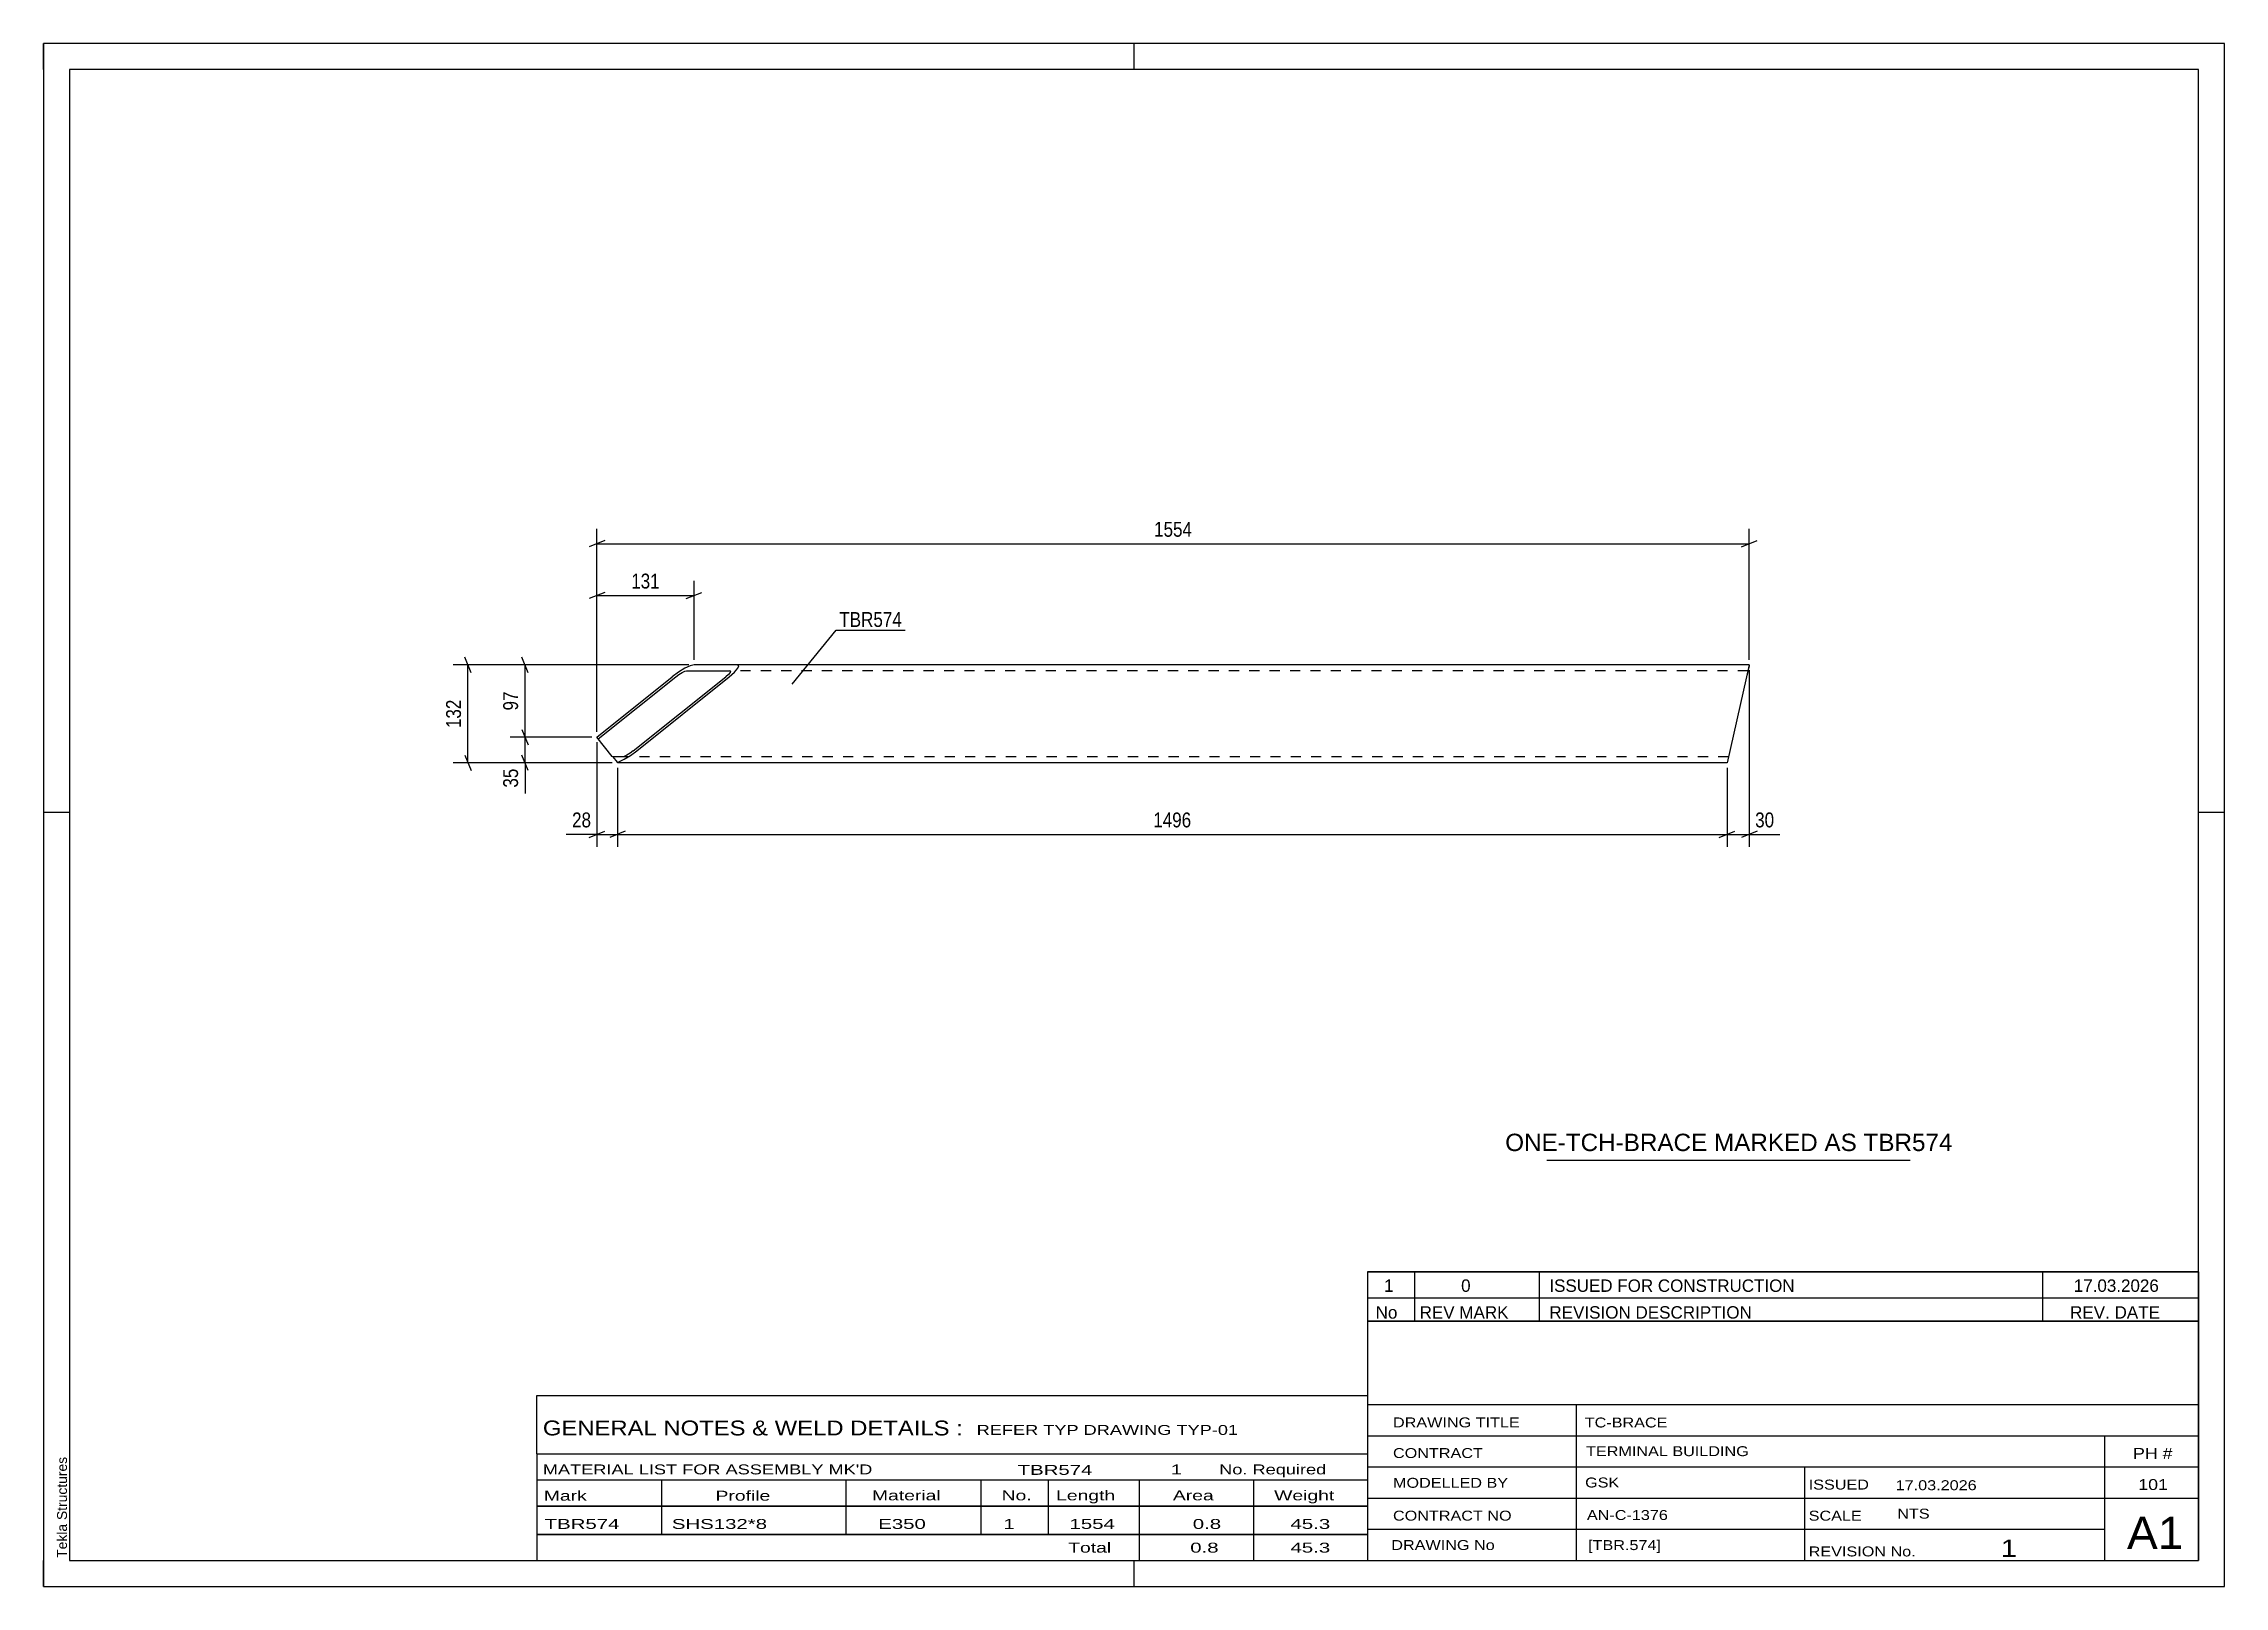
# Paper-space layout 'Layout1' of a CAD drawing. Header units: millimetres. Extents: x 0 to 420, y 0 to 297.
# The model-space entities are those that its viewports show. They can reach past a viewport. Long polylines and large blocks are cut down to what shows.
import ezdxf

# ---------------------------------------------------------------- set-up
doc = ezdxf.new("R2010")
doc.units = ezdxf.units.MM
doc.linetypes.add('DXK_LINE_DOT2', pattern=[3.9198, 1.9599, -1.9599])
doc.layers.add('Viewport layer', color=7, linetype='Continuous', plot=False)
doc.styles.add('Arial', font='ARIAL.TTF', dxfattribs={"height": 0.2})
doc.styles.add('Arial Narrow', font='ARIALN.TTF', dxfattribs={"height": 0.2})

# ---------------------------------------------------------------- blocks, each defined once
blk = doc.blocks.new('Unknown-582664468-1161')
at = {"color": 5, "linetype": 'Continuous'}
for p, q in [((420, 297), (0, 297)), ((0, 297), (0, 0)), ((0, 292), (0, 297)), ((210, 292), (210, 297)), ((420, 0), (420, 297)), ((415, 292), (5, 292)), ((5, 292), (5, 5)), ((415, 5), (415, 292)), ((5, 149), (0, 149)), ((420, 149), (415, 149)), ((0, 0), (0, 5)), ((5, 5), (415, 5)), ((210, 0), (210, 5)), ((0, 0), (420, 0))]:
    blk.add_line(p, q, dxfattribs=at)
at = {"color": 174, "linetype": 'Continuous', "style": 'Arial'}
blk.add_text('Tekla Structures', height=1.9102, rotation=90, dxfattribs=at).set_placement((4.5, 5.5))
blk = doc.blocks.new('Part-582664468-1616 - 1615')
at = {"color": 2, "linetype": 'Continuous'}
for p, q in [((123.49, 176.74), (122.27, 175.99)), ((124.54, 177.23), (123.49, 176.74)), ((125.27, 177.4), (124.54, 177.23)), ((328.5, 177.4), (125.27, 177.4)), ((133.06, 175.99), (133.69, 176.74)), ((133.88, 177.23), (133.59, 177.4)), ((133.69, 176.74), (133.88, 177.23)), ((328.5, 177.4), (327.98, 175.12)), ((106.56, 163.49), (121.08, 175.12)), ((106.82, 163.17), (121.75, 175.12)), ((113.55, 160.83), (131.4, 175.12)), ((114.22, 160.83), (132.06, 175.12)), ((122.27, 175.99), (121.08, 175.12)), ((121.75, 175.12), (122.34, 175.56)), ((122.34, 175.56), (122.95, 175.93)), ((122.95, 175.93), (123.48, 176.17)), ((123.48, 176.17), (123.84, 176.26)), ((123.84, 176.26), (132.16, 176.26)), ((131.89, 175.56), (131.4, 175.12)), ((132.21, 175.93), (131.89, 175.56)), ((132.06, 175.12), (133.06, 175.99)), ((132.16, 176.26), (132.31, 176.17)), ((132.31, 176.17), (132.21, 175.93)), ((327.98, 175.12), (324.21, 158.55)), ((109.53, 159.78), (106.56, 163.49)), ((109.6, 159.69), (109.53, 159.78)), ((109.6, 159.69), (110.44, 158.65)), ((111.46, 159.69), (109.6, 159.69)), ((111.82, 159.78), (111.46, 159.69)), ((111.81, 159.22), (113.02, 159.96)), ((112.35, 160.03), (111.82, 159.78)), ((112.95, 160.4), (112.35, 160.03)), ((113.55, 160.83), (112.95, 160.4)), ((113.02, 159.96), (114.22, 160.83)), ((110.44, 158.65), (110.76, 158.72)), ((110.52, 158.55), (110.44, 158.65)), ((324.21, 158.55), (110.52, 158.55)), ((110.76, 158.72), (111.81, 159.22))]:
    blk.add_line(p, q, dxfattribs=at)
at = {"color": 7, "linetype": 'DXK_LINE_DOT2'}
for p, q in [((328.46, 177.23), (327.98, 175.12)), ((328.24, 176.26), (132.16, 176.26)), ((324.47, 159.69), (111.46, 159.69)), ((324.47, 159.69), (324.49, 159.78)), ((110.52, 158.55), (110.44, 158.65))]:
    blk.add_line(p, q, dxfattribs=at)
blk = doc.blocks.new('StraightDimension-582664468-2394 - 1615')
at = {"color": 7, "linetype": 'Continuous'}
for p, q in [((124.27, 177.4), (89.87, 177.4)), ((93.32, 175.9), (92.12, 178.9)), ((92.72, 163.49), (92.72, 177.4)), ((92.12, 164.99), (93.32, 161.99)), ((105.56, 163.49), (89.87, 163.49))]:
    blk.add_line(p, q, dxfattribs=at)
at = {"color": 0}
blk.add_wipeout([(91.97, 172.88), (87.77, 172.88), (87.77, 168.02), (91.97, 168.02)], dxfattribs=at)
at = {"color": 3, "style": 'Arial Narrow'}
blk.add_text('97', height=2.863, rotation=90.0002, dxfattribs=at).set_placement((91.37, 168.62))
blk = doc.blocks.new('StraightDimension-582664468-2591 - 1615')
at = {"color": 7, "linetype": 'Continuous'}
for p, q in [((124.27, 177.4), (78.88, 177.4)), ((82.33, 175.9), (81.13, 178.9)), ((81.73, 158.55), (81.73, 177.4)), ((81.13, 160.05), (82.33, 157.05)), ((109.52, 158.55), (78.88, 158.55))]:
    blk.add_line(p, q, dxfattribs=at)
at = {"color": 0}
blk.add_wipeout([(80.98, 171.32), (76.78, 171.32), (76.78, 164.63), (80.98, 164.63)], dxfattribs=at)
at = {"color": 3, "style": 'Arial Narrow'}
blk.add_text('132', height=2.863, rotation=90.0002, dxfattribs=at).set_placement((80.38, 165.23))
blk = doc.blocks.new('StraightDimension-582664468-2395 - 1615')
at = {"color": 7, "linetype": 'Continuous'}
for p, q in [((92.12, 164.99), (93.32, 161.99)), ((105.56, 163.49), (89.87, 163.49)), ((93.32, 157.05), (92.12, 160.05)), ((92.72, 158.55), (92.72, 163.49)), ((109.52, 158.55), (89.87, 158.55))]:
    blk.add_line(p, q, dxfattribs=at)
at = {"color": 0}
blk.add_wipeout([(91.97, 158.02), (87.77, 158.02), (87.77, 153.17), (91.97, 153.17)], dxfattribs=at)
at = {"color": 7, "linetype": 'Continuous'}
blk.add_line((92.72, 158.55), (92.72, 152.64), dxfattribs=at)
blk.add_line((92.72, 158.55), (92.72, 152.64), dxfattribs=at)
at = {"color": 3, "style": 'Arial Narrow'}
blk.add_text('35', height=2.863, rotation=90.0002, dxfattribs=at).set_placement((91.37, 153.77))
blk = doc.blocks.new('StraightDimension-582664468-2609 - 1615')
at = {"color": 7, "linetype": 'Continuous'}
for p, q in [((328.5, 176.4), (328.5, 142.37)), ((324.21, 157.55), (324.21, 142.37)), ((322.71, 144.17), (325.71, 145.37)), ((324.21, 144.77), (328.5, 144.77)), ((330, 145.37), (327, 144.17))]:
    blk.add_line(p, q, dxfattribs=at)
at = {"color": 0}
blk.add_wipeout([(333.88, 145.52), (333.88, 149.72), (329.03, 149.72), (329.03, 145.52)], dxfattribs=at)
at = {"color": 7, "linetype": 'Continuous'}
blk.add_line((328.5, 144.77), (334.41, 144.77), dxfattribs=at)
blk.add_line((328.5, 144.77), (334.41, 144.77), dxfattribs=at)
at = {"color": 3, "style": 'Arial Narrow'}
blk.add_text('30', height=2.863, dxfattribs=at).set_placement((329.63, 146.12))
blk = doc.blocks.new('StraightDimension-582664468-2610 - 1615')
at = {"color": 7, "linetype": 'Continuous'}
for p, q in [((110.52, 157.55), (110.52, 142.37)), ((324.21, 157.55), (324.21, 142.37)), ((112.02, 145.37), (109.02, 144.17)), ((110.52, 144.77), (324.21, 144.77)), ((322.71, 144.17), (325.71, 145.37))]:
    blk.add_line(p, q, dxfattribs=at)
at = {"color": 0}
blk.add_wipeout([(221.62, 145.52), (221.62, 149.72), (213.11, 149.72), (213.11, 145.52)], dxfattribs=at)
at = {"color": 3, "style": 'Arial Narrow'}
blk.add_text('1496', height=2.863, dxfattribs=at).set_placement((213.71, 146.12))
blk = doc.blocks.new('StraightDimension-582664468-2611 - 1615')
at = {"color": 7, "linetype": 'Continuous'}
for p, q in [((106.56, 162.49), (106.56, 142.37)), ((110.52, 157.55), (110.52, 142.37)), ((105.06, 144.17), (108.06, 145.37)), ((106.56, 144.77), (110.52, 144.77)), ((112.02, 145.37), (109.02, 144.17))]:
    blk.add_line(p, q, dxfattribs=at)
at = {"color": 0}
blk.add_wipeout([(106.03, 145.52), (106.03, 149.72), (101.18, 149.72), (101.18, 145.52)], dxfattribs=at)
at = {"color": 7, "linetype": 'Continuous'}
blk.add_line((106.56, 144.77), (100.65, 144.77), dxfattribs=at)
blk.add_line((106.56, 144.77), (100.65, 144.77), dxfattribs=at)
at = {"color": 3, "style": 'Arial Narrow'}
blk.add_text('28', height=2.863, dxfattribs=at).set_placement((101.78, 146.12))
blk = doc.blocks.new('StraightDimension-582664468-2654 - 1615')
at = {"color": 7, "linetype": 'Continuous'}
for p, q in [((106.56, 164.49), (106.56, 193.6)), ((125.27, 178.4), (125.27, 193.6)), ((108.06, 191.35), (105.06, 190.15)), ((106.56, 190.75), (125.27, 190.75)), ((123.77, 190.15), (126.77, 191.35))]:
    blk.add_line(p, q, dxfattribs=at)
at = {"color": 0}
blk.add_wipeout([(119.25, 191.5), (119.25, 195.7), (112.57, 195.7), (112.57, 191.5)], dxfattribs=at)
at = {"color": 3, "style": 'Arial Narrow'}
blk.add_text('131', height=2.863, dxfattribs=at).set_placement((113.17, 192.1))
blk = doc.blocks.new('StraightDimension-582664468-2669 - 1615')
at = {"color": 7, "linetype": 'Continuous'}
for p, q in [((106.56, 164.49), (106.56, 203.57)), ((328.5, 178.4), (328.5, 203.57)), ((108.06, 201.32), (105.06, 200.12)), ((106.56, 200.72), (328.5, 200.72)), ((327, 200.12), (330, 201.32))]:
    blk.add_line(p, q, dxfattribs=at)
at = {"color": 0}
blk.add_wipeout([(221.79, 201.47), (221.79, 205.67), (213.27, 205.67), (213.27, 201.47)], dxfattribs=at)
at = {"color": 3, "style": 'Arial Narrow'}
blk.add_text('1554', height=2.863, dxfattribs=at).set_placement((213.87, 202.07))
blk = doc.blocks.new('Unknown-582664468-2739')
at = {"color": 7, "linetype": 'Continuous'}
blk.add_line((289.5, 82.05), (359.5, 82.05), dxfattribs=at)
at = {"color": 7, "style": 'Arial'}
blk.add_text('ONE-TCH-BRACE MARKED AS TBR574', height=3.3428, dxfattribs=at).set_placement((281.49, 83.8))
blk = doc.blocks.new('Unknown-582664468-2736')
at = {"color": 7, "linetype": 'Continuous'}
for p, q in [((255, 51.05), (255, 5)), ((255, 51.05), (415, 51.05)), ((415, 51), (415, 5)), ((255, 35), (415, 35)), ((295.14, 35), (295.14, 5)), ((255, 29), (415, 29)), ((397, 5.05), (397, 29.05)), ((255, 23), (415, 23)), ((339.14, 23), (339.14, 5)), ((255, 17), (415, 17)), ((255, 11), (397, 11)), ((255, 5), (415, 5))]:
    blk.add_line(p, q, dxfattribs=at)
at = {"color": 7, "style": 'Arial Narrow'}
for s, height, width, p in [('DRAWING TITLE', 1.9089, 1.425378, (259.88, 30.61)), ('TC-BRACE', 1.909, 1.425378, (296.81, 30.59)), ('CONTRACT', 1.909, 1.425378, (259.88, 24.71)), ('TERMINAL BUILDING', 1.9089, 1.425378, (297.06, 25.07)), ('MODELLED BY', 1.9089, 1.425378, (259.88, 18.98)), ('GSK', 1.909, 1.425378, (296.88, 19.04)), ('ISSUED', 1.909, 1.425378, (339.94, 18.64)), ('17.03.2026', 1.909, 1.425378, (356.69, 18.52)), ('CONTRACT NO', 1.9089, 1.425378, (259.88, 12.66)), ('AN-C-1376', 1.909, 1.425378, (297.23, 12.78)), ('SCALE', 1.909, 1.425378, (339.94, 12.65)), ('A1', 6.204, 1.25, (401.24, 7.2)), ('DRAWING No', 1.909, 1.425378, (259.56, 7)), ('[TBR.574]', 1.909, 1.425378, (297.46, 6.99)), ('1', 3.34, 1.5, (376.91, 5.68)), ('REVISION No.', 1.9089, 1.425378, (339.94, 5.77))]:
    blk.add_text(s, height=height, dxfattribs=dict(at, width=width)).set_placement(p)
at = {"color": 7, "linetype": 'Continuous', "style": 'Arial Narrow'}
for s, height, width, p in [('PH #', 2.1, 1.42538, (402.4, 24.55)), ('101', 2.1, 1.42538, (403.41, 18.55)), ('NTS', 1.909, 1.425378, (357, 13.05))]:
    blk.add_text(s, height=height, dxfattribs=dict(at, width=width)).set_placement(p)
blk = doc.blocks.new('Unknown-582664468-2737')
at = {"color": 7, "linetype": 'Continuous'}
for p, q in [((255, 60.55), (415, 60.55)), ((415, 60.55), (255, 60.55)), ((255, 60.55), (255, 55.55)), ((264, 60.55), (264, 55.55)), ((288, 60.55), (288, 55.55)), ((385, 60.55), (385, 55.55)), ((415, 60.55), (415, 55.55)), ((255, 55.55), (415, 55.55)), ((255, 55.55), (255, 51.05)), ((255, 55.55), (415, 55.55)), ((264, 55.55), (264, 51.05)), ((288, 55.55), (288, 51.05)), ((385, 55.55), (385, 51.05)), ((415, 55.55), (415, 51.05)), ((415, 51.05), (255, 51.05))]:
    blk.add_line(p, q, dxfattribs=at)
at = {"color": 7, "linetype": 'Continuous', "style": 'Arial Narrow'}
for s, height, width, p in [('1', 2.39, 1.196471, (258.16, 56.7)), ('0', 2.39, 1.196471, (273, 56.7)), ('ISSUED FOR CONSTRUCTION', 2.3861, 1.196471, (290, 56.7)), ('17.03.2026', 2.386, 1.196471, (391, 56.7)), ('No', 2.386, 1.2, (256.54, 51.55)), ('REV MARK', 2.386, 1.2, (265, 51.55)), ('REVISION DESCRIPTION', 2.3861, 1.2, (290, 51.55)), ('REV. DATE', 2.386, 1.2, (390.28, 51.55))]:
    blk.add_text(s, height=height, dxfattribs=dict(at, width=width)).set_placement(p)
blk = doc.blocks.new('Unknown-582664468-2738')
at = {"color": 7, "linetype": 'Continuous'}
for p, q in [((95, 36.75), (255, 36.75)), ((95, 25.5), (95, 36.75)), ((255, 36.75), (255, 25.5)), ((95, 25.5), (255, 25.5)), ((95, 25.5), (95, 20.5)), ((255, 25.5), (255, 20.5)), ((95, 20.5), (255, 20.5)), ((95, 20.5), (95, 15.5)), ((119, 20.5), (119, 15.5)), ((154.5, 20.5), (154.5, 15.5)), ((180.5, 20.5), (180.5, 15.5)), ((193.5, 20.5), (193.5, 15.5)), ((211, 20.5), (211, 15.5)), ((233, 20.5), (233, 15.5)), ((255, 20.5), (255, 15.5)), ((95, 15.5), (255, 15.5)), ((95, 15.45), (95, 10.05)), ((95, 15.45), (255, 15.45)), ((119, 15.5), (119, 10)), ((154.5, 15.5), (154.5, 10)), ((180.5, 15.5), (180.5, 10)), ((193.5, 15.5), (193.5, 10)), ((211, 15.5), (211, 10)), ((233, 15.5), (233, 10)), ((255, 15.45), (255, 10.05)), ((95, 10.05), (255, 10.05)), ((95, 10), (255, 10)), ((95, 10), (95, 5)), ((211, 10), (211, 5)), ((233, 10), (233, 5)), ((255, 10), (255, 5)), ((95, 5), (255, 5))]:
    blk.add_line(p, q, dxfattribs=at)
at = {"color": 7, "style": 'Arial Narrow'}
for s, height, width, p in [('GENERAL NOTES & WELD DETAILS :', 2.8633, 1.4, (96.15, 29.06)), ('REFER TYP DRAWING TYP-01', 1.9089, 1.6, (179.7, 29.16)), ("MATERIAL LIST FOR ASSEMBLY MK'D", 1.9089, 1.6, (96.15, 21.56)), ('TBR574', 1.909, 1.794707, (187.59, 21.47)), ('1', 1.91, 1.794707, (217.08, 21.56)), ('No. Required', 1.9089, 1.6, (226.41, 21.56)), ('Mark', 1.909, 1.7, (96.34, 16.5)), ('Profile', 1.909, 1.7, (129.41, 16.5)), ('Material', 1.909, 1.7, (159.54, 16.56)), ('No.', 1.909, 1.7, (184.5, 16.56)), ('Length', 1.909, 1.7, (195, 16.56)), ('Area', 1.909, 1.7, (217.5, 16.56)), ('Weight', 1.909, 1.7, (237, 16.56))]:
    blk.add_text(s, height=height, dxfattribs=dict(at, width=width)).set_placement(p)
at = {"color": 7, "linetype": 'Continuous', "style": 'Arial Narrow'}
for s, height, width, p in [('TBR574', 1.909, 1.794707, (96.5, 11.06)), ('SHS132*8', 1.909, 1.794707, (121, 11.06)), ('E350', 1.909, 1.794707, (160.74, 11.06)), ('1', 1.91, 1.794707, (184.86, 11.06)), ('1554', 1.909, 1.794707, (197.58, 11.06)), ('0.8', 1.909, 1.794707, (221.32, 11.06)), ('45.3', 1.909, 1.794707, (240.14, 11.06)), ('Total', 1.909, 1.7, (197.33, 6.5)), ('0.8', 1.909, 1.794707, (220.83, 6.5)), ('45.3', 1.909, 1.794707, (240.14, 6.5))]:
    blk.add_text(s, height=height, dxfattribs=dict(at, width=width)).set_placement(p)
blk = doc.blocks.new('Mark-582664468-1646 - 1615')
at = {"color": 0}
blk.add_wipeout([(165.31, 184.7), (165.31, 187.7), (153.25, 187.7), (153.25, 184.7)], dxfattribs=at)
blk.add_wipeout([(165.31, 184.7), (165.31, 187.7), (153.25, 187.7), (153.25, 184.7)], dxfattribs=at)
at = {"color": 30, "linetype": 'Continuous'}
for p, q in [((144.15, 173.7), (152.65, 184.1)), ((152.65, 184.1), (165.91, 184.1))]:
    blk.add_line(p, q, dxfattribs=at)
at = {"color": 3, "style": 'Arial Narrow'}
blk.add_text('TBR574', height=2.863, dxfattribs=at).set_placement((153.25, 184.7))

msp = doc.modelspace()

# ---------------------------------------------------------------- block references
for name in ['Unknown-582664468-1161', 'Part-582664468-1616 - 1615', 'Unknown-582664468-2739', 'Unknown-582664468-2737', 'Unknown-582664468-2736', 'Unknown-582664468-2738']:
    msp.add_blockref(name, (0, 0))

# ---------------------------------------------------------------- next in the draw order: block references
for name in ['StraightDimension-582664468-2394 - 1615', 'StraightDimension-582664468-2609 - 1615']:
    msp.add_blockref(name, (0, 0))

# ---------------------------------------------------------------- next in the draw order: block references
msp.add_blockref('StraightDimension-582664468-2591 - 1615', (0, 0))

# ---------------------------------------------------------------- next in the draw order: block references
msp.add_blockref('StraightDimension-582664468-2395 - 1615', (0, 0))

# ---------------------------------------------------------------- next in the draw order: block references
msp.add_blockref('StraightDimension-582664468-2610 - 1615', (0, 0))

# ---------------------------------------------------------------- next in the draw order: block references
msp.add_blockref('StraightDimension-582664468-2611 - 1615', (0, 0))

# ---------------------------------------------------------------- next in the draw order: block references
msp.add_blockref('StraightDimension-582664468-2654 - 1615', (0, 0))

# ---------------------------------------------------------------- next in the draw order: block references
msp.add_blockref('StraightDimension-582664468-2669 - 1615', (0, 0))

# ---------------------------------------------------------------- next in the draw order: block references
msp.add_blockref('Mark-582664468-1646 - 1615', (0, 0))

psp = doc.layouts.get("Layout1")

# ---------------------------------------------------------------- viewports
at = {"layer": 'Viewport layer', "view_target_point": (210, 148.5)}
psp.add_viewport(center=(210, 148.5), size=(420, 297), view_center_point=(0, 0), view_height=297, dxfattribs=at)

doc.saveas('drawing.dxf')
